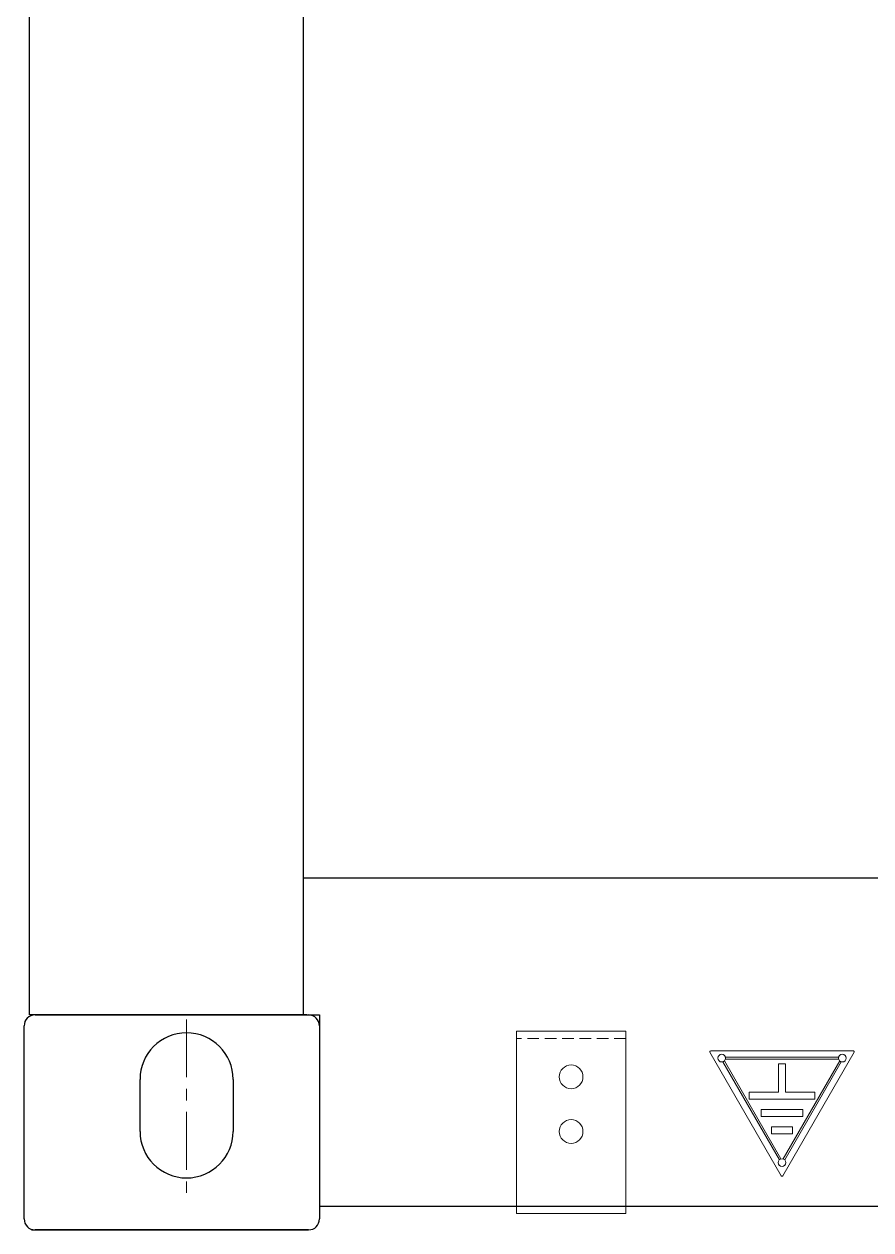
# Model space of a CAD drawing. Header units: millimetres. Extents: x 0 to 87554, y -20854 to 20404.
# Drawn here: x 79153 to 79618, y 14777 to 15439 of the extents above; entities that cross this region are included whole.
import ezdxf

# ---------------------------------------------------------------- set-up
doc = ezdxf.new("R2010")
doc.units = ezdxf.units.MM
doc.linetypes.add('CENTER', pattern=[50.8, 31.75, -6.35, 6.35, -6.35])
doc.linetypes.add('HIDDEN', pattern=[9.525, 6.35, -3.175])
doc.layers.get('0').update_dxf_attribs({"lineweight": 15})
for name, color, linetype, lineweight in [('AM_0', 7, 'Continuous', 30), ('AM_7N', 4, 'CENTER', 15), ('THICK', 7, 'Continuous', 0)]:
    doc.layers.add(name, color=color, linetype=linetype, lineweight=lineweight)

# ---------------------------------------------------------------- blocks, each defined once
blk = doc.blocks.new('e4tggg')
at = {"color": 87}
for p, q in [((-236.43, -1994.49), (-275.57, -1926.71)), ((-275.13, -1925.96), (-196.87, -1925.96)), ((-237.45, -1985.73), (-268.49, -1931.97)), ((-267.62, -1931.47), (-236.58, -1985.23)), ((-267.03, -1929.46), (-204.97, -1929.46)), ((-204.97, -1930.46), (-267.03, -1930.46)), ((-196.43, -1926.71), (-235.57, -1994.49)), ((-235.41, -1985.23), (-204.38, -1931.47)), ((-203.51, -1931.97), (-234.55, -1985.73)), ((-237.96, -1948.61), (-237.96, -1933.05)), ((-237.96, -1933.05), (-234.04, -1933.05)), ((-234.04, -1933.05), (-234.04, -1948.61)), ((-254, -1952.53), (-254, -1948.61)), ((-254, -1948.61), (-237.96, -1948.61)), ((-234.04, -1948.61), (-218, -1948.61)), ((-218, -1948.61), (-218, -1952.53)), ((-218, -1952.53), (-254, -1952.53)), ((-247.37, -1962.05), (-247.37, -1958.13)), ((-247.37, -1958.13), (-224.63, -1958.13)), ((-224.63, -1958.13), (-224.63, -1962.05)), ((-224.63, -1962.05), (-247.37, -1962.05)), ((-241.82, -1971.57), (-241.82, -1967.65)), ((-241.82, -1967.65), (-230.18, -1967.65)), ((-230.18, -1971.57), (-241.82, -1971.57)), ((-230.18, -1967.65), (-230.18, -1971.57))]:
    blk.add_line(p, q, dxfattribs=at)
at = {"color": 87, "lineweight": 13}
blk.add_lwpolyline([(-321.69, -2015.2), (-321.69, -1915.2), (-381.69, -1915.2), (-381.69, -2015.2)], close=True, dxfattribs=at)
at = {"color": 87, "linetype": 'HIDDEN', "lineweight": 13}
blk.add_lwpolyline([(-321.69, -2011.2), (-321.69, -1919.2), (-381.69, -1919.2), (-381.69, -2011.2)], close=True, dxfattribs=at)
at = {"color": 87}
for centre in [(-269.07, -1929.95), (-202.93, -1929.95), (-236, -1987.24)]:
    blk.add_circle(centre, 2.1, dxfattribs=at)
at = {"color": 87, "lineweight": 13}
for centre in [(-351.69, -1940.2), (-351.69, -1970.2)]:
    blk.add_circle(centre, 6.5, dxfattribs=at)
at = {"color": 87}
for centre, start, end in [((-275.13, -1926.46), 90, 210), ((-196.87, -1926.46), 330, 90), ((-236, -1994.24), 210, 330)]:
    blk.add_arc(centre, 0.5, start, end, dxfattribs=at)
at = {"layer": 'AM_0', "color": 87}
for p, q in [((-648.69, -1906.2), (-648.69, 753.8)), ((-498.69, 753.8), (-498.69, -1906.2)), ((-651.69, -2018.19), (-651.69, -1912.2)), ((-496.69, -1906.2), (-648.69, -1906.2)), ((-645.69, -1906.2), (-495.69, -1906.2)), ((-489.69, -1912.21), (-489.69, -2018.19)), ((-588.13, -1970.15), (-588.13, -1941.62)), ((-537.07, -1941.62), (-537.07, -1970.15)), ((-647.68, -2024.2), (-495.69, -2024.2)), ((-495.69, -2024.2), (-645.68, -2024.2))]:
    blk.add_line(p, q, dxfattribs=at)
for centre, radius, start, end in [((-645.69, -1912.2), 6, 90.00005, 180.0001), ((-495.69, -1912.21), 6.01, 360, 90), ((-562.6, -1941.62), 25.53, 0, 180), ((-562.6, -1970.15), 25.53, 180, 0), ((-645.68, -2018.19), 6.01, 180, 270), ((-495.69, -2018.19), 6.01, 270, 0)]:
    blk.add_arc(centre, radius, start, end, dxfattribs=at)
at = {"layer": 'AM_7N', "color": 87}
blk.add_line((-562.6, -1908.66), (-562.6, -2008.76), dxfattribs=at)
at = {"layer": 'THICK', "color": 87, "lineweight": -3}
for p, q in [((1633.31, -1831.2), (-498.69, -1831.2)), ((-498.69, -1831.2), (-498.69, -1906.2)), ((-498.69, -1906.2), (-489.69, -1906.2)), ((-489.69, -1906.2), (-489.69, -2011.2)), ((-489.69, -2011.2), (1624.31, -2011.2))]:
    blk.add_line(p, q, dxfattribs=at)

msp = doc.modelspace()

# ---------------------------------------------------------------- block references
at = {"lineweight": -3}
msp.add_blockref('e4tggg', (79804.891, 16801.676), dxfattribs=at)

doc.saveas('drawing.dxf')
